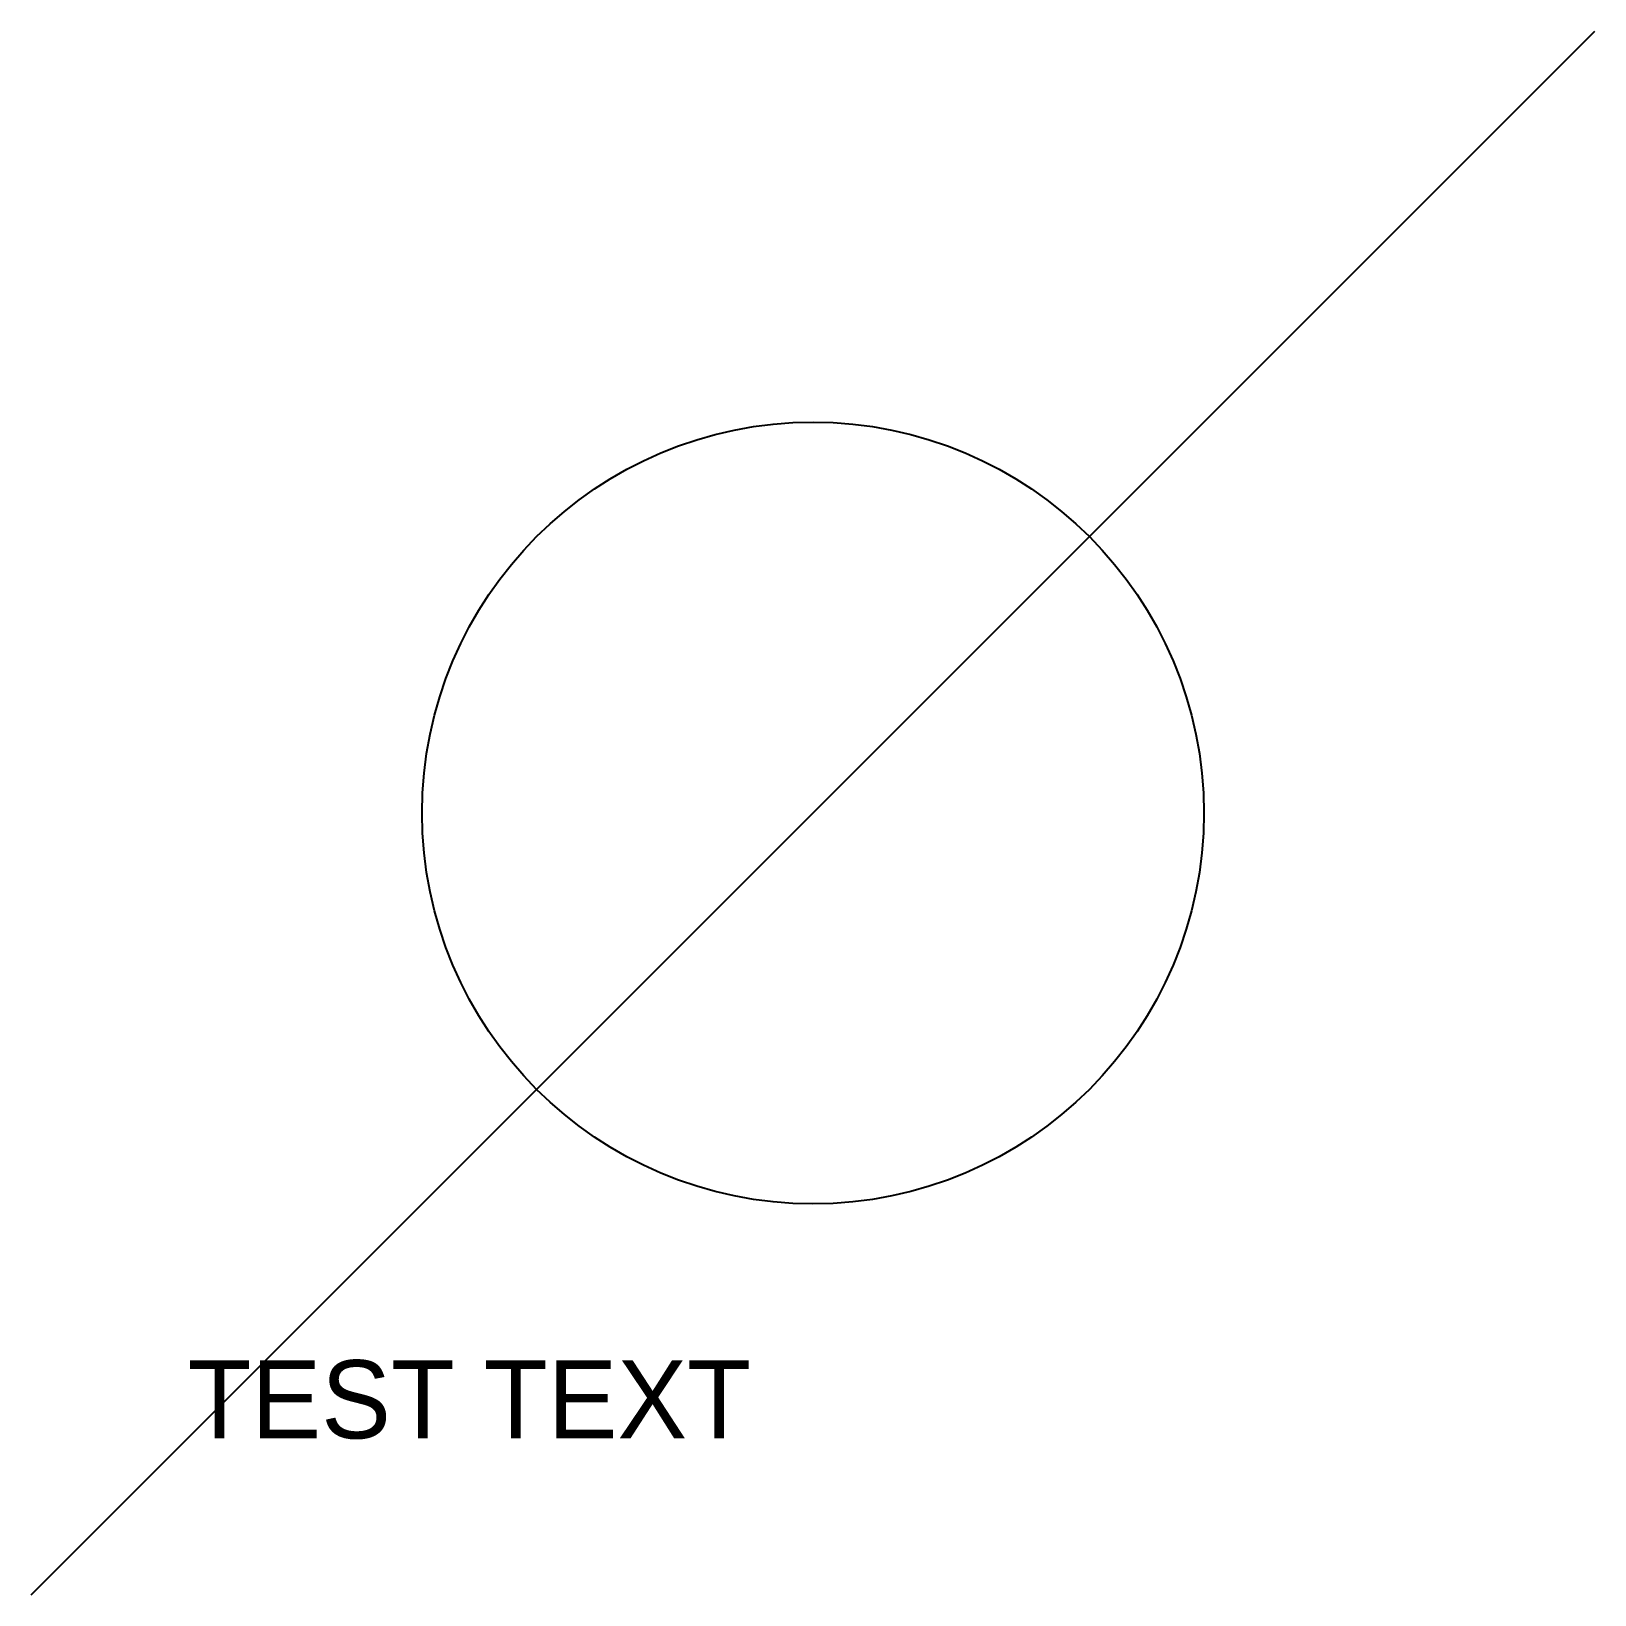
# Model space of a CAD drawing. Extents: x 0 to 100, y 0 to 100.
import ezdxf

# ---------------------------------------------------------------- set-up
doc = ezdxf.new("R2010")
doc.units = 0
doc.layers.get('0').update_dxf_attribs({"linetype": 'CONTINUOUS'})

msp = doc.modelspace()

# ---------------------------------------------------------------- linework, layer by layer
msp.add_line((0, 0), (100, 100))
msp.add_circle((50, 50), 25)

# ---------------------------------------------------------------- texts
msp.add_text('TEST TEXT', height=5).set_placement((10, 10))

doc.saveas('drawing.dxf')
